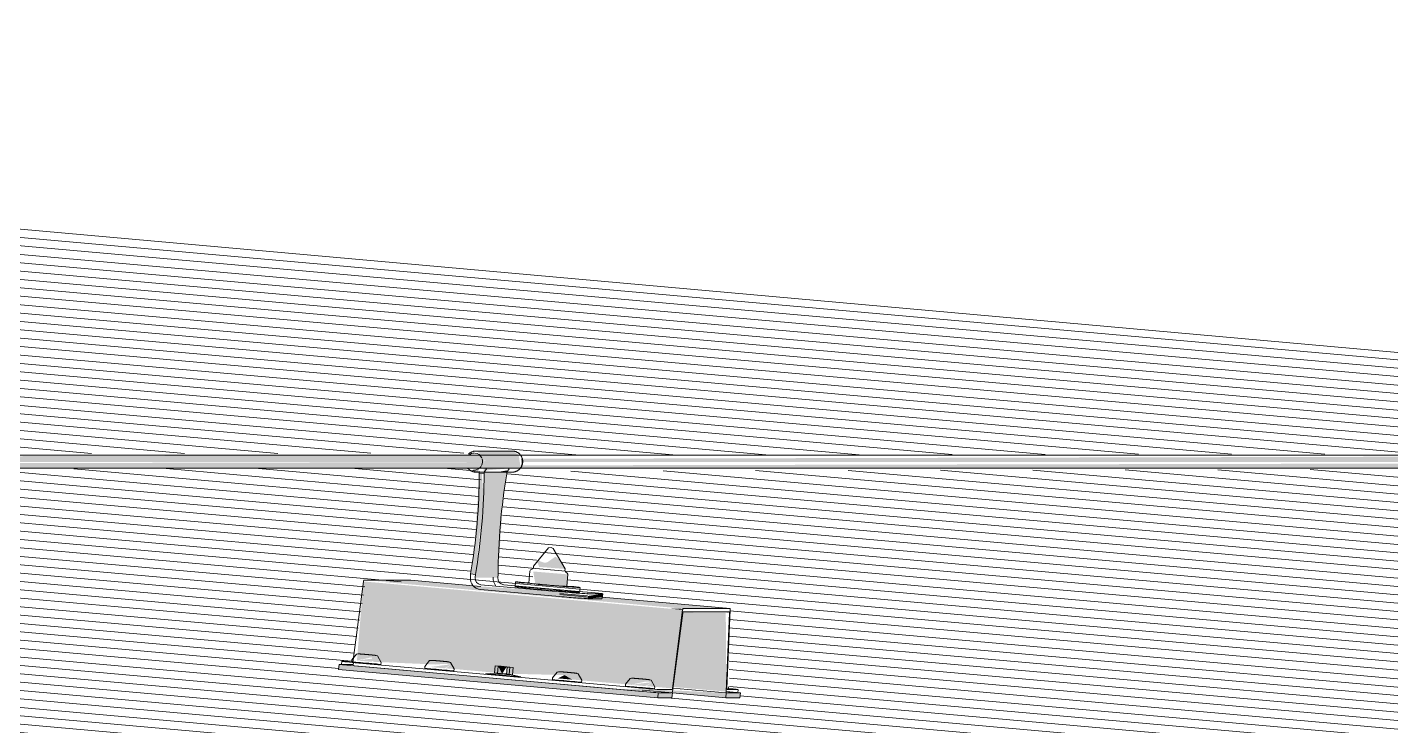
# Model space of a CAD drawing. Header units: millimetres. Extents: x -4612930 to -4329258, y -1064 to 30311.
# Drawn here: x -4533646 to -4532808, y 16763 to 17192 of the extents above; entities that cross this region are included whole.
import ezdxf

# ---------------------------------------------------------------- set-up
doc = ezdxf.new("R2010")
doc.units = ezdxf.units.MM
for name, color, linetype, lineweight in [('A-ROOF', 132, 'Continuous', 5), ('A-ROOF-PATT', 132, 'Continuous', 5), ('Q-SPCQ', 91, 'Continuous', 5)]:
    doc.layers.add(name, color=color, linetype=linetype, lineweight=lineweight)

# ---------------------------------------------------------------- blocks, each defined once
blk = doc.blocks.new('Static Line_Sayfa_Metal Deck_Pan Mount - Up to 15 _ pitch - Max 2 Users-1847625-SOUTH WEST')
at = {"layer": 'Q-SPCQ'}
for points in [[(-4533365.5, 16918.63), (-4533364.82, 16919.65), (-4533343.15, 16921.48), (-4533344.34, 16929.09), (-4533347.84, 16931.58), (-4533369.95, 16931.58), (-4533364.88, 16925.8), (-4533365.95, 16921.05), (-4533365.95, 16918.63), (-4533365.53, 16918.63)], [(-4533370.92, 16855.74), (-4533365.94, 16902.74), (-4533367, 16917.63), (-4533368.54, 16917.76), (-4533371.66, 16870.76), (-4533373.86, 16856), (-4533371.09, 16855.75)], [(-4533357.14, 16853.75), (-4533353.89, 16902.48), (-4533351.55, 16918.67), (-4533365.5, 16918.67), (-4533368.68, 16870.76), (-4533371.09, 16853.75)], [(-4533351.55, 16918.67), (-4533351.55, 16919.65), (-4533357.14, 16918.67)], [(-4533316.01, 16859.09), (-4533319.74, 16865.13), (-4533321.75, 16866.61), (-4533326.86, 16863.13), (-4533328.49, 16862.86), (-4533333.38, 16864.59), (-4533331.75, 16860.36), (-4533317.01, 16859.16)], [(-4533314.91, 16848.37), (-4533314.27, 16855.76), (-4533335.4, 16857.51), (-4533334.09, 16849.93), (-4533318.95, 16848.62)], [(-4533249.88, 16785.64), (-4533243.54, 16833.95), (-4533439.73, 16851.39), (-4533443.77, 16802.87), (-4533443.49, 16802.87), (-4533434.84, 16804.74), (-4533433.82, 16802.53), (-4533434, 16802), (-4533395.51, 16800.33), (-4533389.98, 16800.75), (-4533385.52, 16800.33), (-4533389.14, 16798.01), (-4533354.71, 16794.95), (-4533356.89, 16799.25), (-4533351.84, 16798.14), (-4533351.84, 16794.7), (-4533316.01, 16793.84), (-4533315.57, 16793.84), (-4533311.5, 16791.11), (-4533275.33, 16787.9), (-4533266.63, 16789.79), (-4533261.77, 16789.59), (-4533265.79, 16787.05), (-4533249.91, 16785.64)], [(-4533214.41, 16834.7), (-4533410.59, 16852.13), (-4533431.08, 16851.39), (-4533243.31, 16834.7), (-4533214.74, 16834.7)], [(-4533319.21, 16842.11), (-4533318.95, 16845.1), (-4533367.6, 16848.31), (-4533367.51, 16846.4), (-4533338.13, 16843.79)], [(-4533301.62, 16843.79), (-4533302.07, 16844.64), (-4533302.07, 16843.83)], [(-4533301.88, 16840.8), (-4533293.09, 16841.69), (-4533292.91, 16843.79), (-4533301.74, 16842.46)], [(-4533243.54, 16833.95), (-4533244.46, 16834.7), (-4533251.96, 16834.7)], [(-4533216.73, 16783.65), (-4533217.04, 16832.17), (-4533243.75, 16832.35), (-4533249.76, 16786.58), (-4533216.76, 16783.65)], [(-4533258.86, 16779.91), (-4533258.6, 16782.9), (-4533454.79, 16800.33), (-4533455.04, 16797.34), (-4533300.91, 16783.65)], [(-4533444.98, 16799.46), (-4533446.3, 16800.33), (-4533446.07, 16799.56)], [(-4533434.84, 16802), (-4533429.98, 16804.53), (-4533443.67, 16802.78), (-4533438.49, 16802.32)], [(-4533389.98, 16798.01), (-4533385.11, 16800.55), (-4533398.8, 16798.8), (-4533394.22, 16798.39)], [(-4533354.52, 16794.57), (-4533351.84, 16798.8), (-4533356.89, 16799.25), (-4533354.56, 16794.65)], [(-4533311.5, 16791.04), (-4533316.01, 16793.84), (-4533320.33, 16791.82)], [(-4533266.63, 16787.05), (-4533261.77, 16789.59), (-4533275.46, 16787.84), (-4533268.24, 16787.2)], [(-4533268.41, 16783.77), (-4533268.24, 16785.76), (-4533281.02, 16784.89)], [(-4533217.02, 16779.91), (-4533216.76, 16782.9), (-4533268.28, 16785.25), (-4533268.24, 16784.53), (-4533243.54, 16782.27)], [(-4533250.03, 16784.99), (-4533250.12, 16785.66), (-4533250.12, 16784.99)], [(-4533216.73, 16782.99), (-4533219.68, 16783.26), (-4533216.73, 16782.9)], [(-4533216.73, 16783.26), (-4533216.76, 16783.65), (-4533216.73, 16783.26)]]:
    blk.add_hatch(color=256, dxfattribs=at).paths.add_polyline_path(points)
h = blk.add_hatch(color=256, dxfattribs=at)
h.paths.add_polyline_path([(-4539055.69, 16921.12), (-4538357.61, 16923.31), (-4538357.78, 16924.76), (-4539334.05, 16922.81), (-4539334.17, 16921.12), (-4539205.42, 16921.12)])
h.paths.add_polyline_path([(-4544349.34, 16921.12), (-4544348.59, 16923.81), (-4544349.01, 16924.76), (-4545325.07, 16922.81), (-4545325.19, 16921.12), (-4544354.6, 16921.12)])
h.paths.add_polyline_path([(-4544327.23, 16921.12), (-4544118.87, 16921.12), (-4543350.16, 16922.95), (-4543350.29, 16924.76), (-4544326.56, 16922.81), (-4544327.22, 16921.12)])
h.paths.add_polyline_path([(-4543199.44, 16921.12), (-4542351.65, 16923.02), (-4542351.79, 16924.76), (-4543328.06, 16922.81), (-4543328.18, 16921.12), (-4543199.77, 16921.12)])
h.paths.add_polyline_path([(-4532367.3, 16921.12), (-4532366.56, 16923.74), (-4532366.76, 16924.76), (-4533343.04, 16922.75), (-4533343.16, 16921.12), (-4532372.56, 16921.12)])
h.paths.add_polyline_path([(-4542330.22, 16921.12), (-4541353.14, 16923.09), (-4541353.29, 16924.76), (-4542329.56, 16922.81), (-4542330.2, 16921.13)])
h.paths.add_polyline_path([(-4533365.81, 16921.12), (-4533365.06, 16923.74), (-4533365.26, 16924.76), (-4534341.54, 16922.69), (-4534341.66, 16921.12), (-4533371.06, 16921.12)])
h.paths.add_polyline_path([(-4541202.43, 16921.12), (-4540354.63, 16923.17), (-4540354.78, 16924.76), (-4541331.06, 16922.81), (-4541331.18, 16921.12), (-4541202.77, 16921.12)])
h.paths.add_polyline_path([(-4540233.06, 16921.12), (-4539356.12, 16923.24), (-4539356.28, 16924.76), (-4540332.55, 16922.81), (-4540332.68, 16921.12)])
h.paths.add_polyline_path([(-4534364.31, 16921.12), (-4534363.56, 16923.74), (-4534363.77, 16924.76), (-4535340.05, 16922.63), (-4535340.16, 16921.12), (-4534369.57, 16921.12)])
h.paths.add_polyline_path([(-4536339.21, 16921.12), (-4535362.15, 16922.81), (-4535362.27, 16924.76), (-4536338.56, 16922.57), (-4536339.14, 16921.15)])
h.paths.add_polyline_path([(-4538206.92, 16921.12), (-4537359.1, 16923.38), (-4537359.28, 16924.76), (-4538335.58, 16922.46), (-4538335.67, 16921.12), (-4538207.26, 16921.12)])
h.paths.add_polyline_path([(-4537237.55, 16921.12), (-4536360.65, 16922.81), (-4536360.77, 16924.76), (-4537337.07, 16922.52), (-4537337.17, 16921.12)])
h = blk.add_hatch(color=256, dxfattribs=at)
h.paths.add_polyline_path([(-4539285.83, 16924.76), (-4538357.31, 16926.8), (-4538358.96, 16929.09), (-4539333.71, 16926.8), (-4539333.62, 16924.76)])
h.paths.add_polyline_path([(-4535339.6, 16924.76), (-4534363.29, 16926.93), (-4534364.95, 16929.09), (-4535339.69, 16926.8), (-4535339.87, 16924.76)])
h.paths.add_polyline_path([(-4532381.5, 16924.76), (-4532366.29, 16926.8), (-4532367.94, 16929.09), (-4533342.69, 16926.8), (-4533342.6, 16924.76), (-4532611.64, 16924.76)])
h.paths.add_polyline_path([(-4545324.9, 16924.76), (-4544348.33, 16926.8), (-4544349.98, 16929.09), (-4545324.72, 16926.79), (-4545324.81, 16925.8)])
h.paths.add_polyline_path([(-4544326.4, 16924.76), (-4543349.83, 16926.8), (-4543351.48, 16929.09), (-4544326.22, 16926.8), (-4544326.31, 16925.72)])
h.paths.add_polyline_path([(-4533364.97, 16924.76), (-4533366.45, 16929.09), (-4534341.19, 16926.8), (-4534341.1, 16924.76), (-4533365.26, 16924.76)])
h.paths.add_polyline_path([(-4543327.89, 16924.76), (-4542351.32, 16926.8), (-4542352.97, 16929.09), (-4543327.72, 16926.8), (-4543327.82, 16925.64)])
h.paths.add_polyline_path([(-4542329.39, 16924.76), (-4541352.82, 16926.8), (-4541354.47, 16929.09), (-4542329.21, 16926.8), (-4542329.32, 16925.56)])
h.paths.add_polyline_path([(-4541330.89, 16924.76), (-4540354.32, 16926.8), (-4540355.97, 16929.09), (-4541330.71, 16926.8), (-4541330.83, 16925.48)])
h.paths.add_polyline_path([(-4540332.38, 16924.76), (-4539355.81, 16926.8), (-4539357.46, 16929.09), (-4540332.21, 16926.8), (-4540332.33, 16925.4)])
h.paths.add_polyline_path([(-4535361.98, 16924.76), (-4535363.45, 16929.09), (-4536338.2, 16926.8), (-4536338.11, 16924.76), (-4535362.27, 16924.76)])
h.paths.add_polyline_path([(-4538335.38, 16924.76), (-4537358.81, 16926.8), (-4537360.46, 16929.09), (-4538335.2, 16926.8), (-4538335.34, 16925.24)])
h.paths.add_polyline_path([(-4537336.88, 16924.76), (-4536360.28, 16927.07), (-4536361.96, 16929.09), (-4537336.7, 16926.8), (-4537336.84, 16925.16)])
h = blk.add_hatch(color=256, dxfattribs=at)
h.paths.add_polyline_path([(-4533214.74, 16831.96), (-4533215.85, 16832.71), (-4533217.04, 16832.17)])
h.paths.add_polyline_path([(-4533243.3, 16834.5), (-4533243.54, 16834.72), (-4533243.31, 16834.5)])
h = blk.add_hatch(color=256, dxfattribs=at)
h.paths.add_polyline_path([(-4533258.86, 16779.91), (-4533250.14, 16779.91), (-4533250.65, 16782.9), (-4533258.6, 16782.9)])
h.paths.add_polyline_path([(-4533214.74, 16779.91), (-4533208.3, 16779.91), (-4533208.04, 16782.9), (-4533216.76, 16782.9), (-4533216.76, 16779.91)])
for p, q in [((-4533348.4, 16931.6), (-4533370.51, 16931.6)), ((-4532360.78, 16929.1), (-4545341.66, 16929.1)), ((-4545341.66, 16921.1), (-4532360.78, 16921.1)), ((-4533370.51, 16918.6), (-4533348.4, 16918.6)), ((-4533368.44, 16918.93), (-4533368.54, 16917.76)), ((-4533368.54, 16917.76), (-4533365.6, 16917.5)), ((-4533365.6, 16917.5), (-4533365.5, 16918.67)), ((-4533365.5, 16918.67), (-4533364.16, 16920.62)), ((-4533365.5, 16918.67), (-4533351.55, 16918.67)), ((-4533351.55, 16918.67), (-4533351.65, 16917.5)), ((-4533350.21, 16920.62), (-4533351.55, 16918.67)), ((-4533373.86, 16856), (-4533374.03, 16854.01)), ((-4533370.92, 16855.74), (-4533373.86, 16856)), ((-4533371.09, 16853.75), (-4533370.92, 16855.74)), ((-4533356.97, 16855.74), (-4533357.14, 16853.75)), ((-4533337.51, 16857.79), (-4533338.14, 16850.4)), ((-4533337.51, 16857.79), (-4533337.03, 16858.48)), ((-4533335.75, 16859.07), (-4533337.03, 16858.48)), ((-4533335.28, 16859.75), (-4533335.75, 16859.07)), ((-4533335.19, 16860.77), (-4533335.28, 16859.75)), ((-4533315.95, 16858.08), (-4533315.86, 16859.1)), ((-4533315.95, 16858.08), (-4533315.61, 16857.34)), ((-4533314.45, 16856.53), (-4533315.61, 16857.34)), ((-4533314.73, 16848.39), (-4533314.09, 16855.78)), ((-4533314.09, 16855.78), (-4533314.45, 16856.53)), ((-4533446.07, 16803.07), (-4533439.73, 16851.39)), ((-4533439.5, 16852.13), (-4533410.59, 16852.13)), ((-4533367.6, 16848.31), (-4533410.59, 16852.13)), ((-4533318.95, 16845.1), (-4533367.51, 16849.41)), ((-4533353.56, 16849.41), (-4533305.01, 16845.1)), ((-4533346.24, 16851.1), (-4533346.5, 16848.11)), ((-4533306.89, 16844.7), (-4533306.64, 16847.69)), ((-4533367.77, 16846.42), (-4533319.21, 16842.11)), ((-4533305.26, 16842.11), (-4533319.11, 16843.34)), ((-4533302.07, 16842.49), (-4533319.05, 16844)), ((-4533301.88, 16840.8), (-4533293.17, 16840.8)), ((-4533301.62, 16843.79), (-4533292.91, 16843.79)), ((-4533214.4, 16834.7), (-4533293.09, 16841.69)), ((-4533292.93, 16840.82), (-4533292.68, 16843.81)), ((-4533243.54, 16833.95), (-4533249.88, 16785.64)), ((-4533249.78, 16783.65), (-4533243.44, 16831.96)), ((-4533214.41, 16834.7), (-4533243.31, 16834.7)), ((-4533243.21, 16832.71), (-4533214.85, 16832.71)), ((-4533214.74, 16831.96), (-4533216.73, 16783.65)), ((-4533216.29, 16785.64), (-4533214.3, 16833.95)), ((-4533455.04, 16797.34), (-4533454.79, 16800.33)), ((-4533455.04, 16797.34), (-4533258.86, 16779.91)), ((-4533454.79, 16800.33), (-4533446.07, 16800.33)), ((-4533454.79, 16800.33), (-4533258.6, 16782.9)), ((-4533453.03, 16802.31), (-4533453.2, 16800.32)), ((-4533446.21, 16800.33), (-4533453.04, 16800.33)), ((-4533452.87, 16802.32), (-4533446.3, 16802.32)), ((-4533446.87, 16803.16), (-4533446.98, 16801.85)), ((-4533444.98, 16799.46), (-4533268.41, 16783.77)), ((-4533444.81, 16801.45), (-4533268.24, 16785.76)), ((-4533429.04, 16800.31), (-4533428.93, 16801.62)), ((-4533402, 16799.18), (-4533402.11, 16797.87)), ((-4533384.18, 16796.32), (-4533384.06, 16797.63)), ((-4533359.18, 16794.96), (-4533358.79, 16799.49)), ((-4533358.79, 16799.49), (-4533356.89, 16799.25)), ((-4533355.21, 16799.25), (-4533358.79, 16799.49)), ((-4533356.89, 16799.25), (-4533357.28, 16794.7)), ((-4533356.89, 16799.25), (-4533351.38, 16798.76)), ((-4533349.69, 16798.76), (-4533355.21, 16799.25)), ((-4533351.38, 16798.76), (-4533351.77, 16794.19)), ((-4533351.38, 16798.76), (-4533347.68, 16798.51)), ((-4533349.69, 16798.76), (-4533350.09, 16794.19)), ((-4533347.68, 16798.51), (-4533349.69, 16798.76)), ((-4533347.68, 16798.51), (-4533348.08, 16793.91)), ((-4533359.04, 16794.97), (-4533364.81, 16794.56)), ((-4533355.67, 16793.84), (-4533359.25, 16794.08)), ((-4533359.25, 16794.08), (-4533357.36, 16793.84)), ((-4533357.36, 16793.84), (-4533351.84, 16793.35)), ((-4533350.16, 16793.35), (-4533355.67, 16793.84)), ((-4533351.84, 16793.35), (-4533348.15, 16793.1)), ((-4533348.15, 16793.1), (-4533350.16, 16793.35)), ((-4533343, 16792.68), (-4533348.64, 16794.08)), ((-4533323.52, 16792.2), (-4533323.64, 16790.89)), ((-4533305.7, 16789.35), (-4533305.59, 16790.66)), ((-4533278.65, 16788.22), (-4533278.77, 16786.91)), ((-4533249.88, 16782.9), (-4533268.34, 16784.54)), ((-4533260.83, 16785.36), (-4533260.72, 16786.67)), ((-4533258.6, 16782.9), (-4533258.86, 16779.91)), ((-4533258.86, 16779.91), (-4533250.14, 16779.91)), ((-4533249.88, 16782.9), (-4533258.6, 16782.9)), ((-4533256.86, 16782.9), (-4533250.02, 16782.9)), ((-4533250.12, 16784.89), (-4533256.68, 16784.89)), ((-4533250.14, 16779.91), (-4533249.88, 16782.9)), ((-4533249.89, 16782.83), (-4533217.02, 16779.91)), ((-4533216.76, 16782.9), (-4533249.86, 16785.84)), ((-4533249.85, 16785.85), (-4533216.76, 16782.91)), ((-4533216.76, 16782.9), (-4533217.02, 16779.91)), ((-4533217.02, 16779.91), (-4533208.3, 16779.91)), ((-4533208.04, 16782.9), (-4533216.76, 16782.9)), ((-4533216.73, 16783.67), (-4533208.04, 16782.9)), ((-4533216.62, 16782.9), (-4533209.79, 16782.9)), ((-4533209.61, 16784.89), (-4533216.18, 16784.89)), ((-4533215.51, 16785.36), (-4533215.39, 16786.67)), ((-4533209.63, 16782.91), (-4533209.46, 16784.91)), ((-4533208.3, 16779.91), (-4533208.04, 16782.9))]:
    blk.add_line(p, q, dxfattribs=at)
at = {"layer": 'Q-SPCQ', "flags": 128}
for points in [[(-4533370.51, 16931.6), (-4533370.77, 16931.6), (-4533371.04, 16931.58), (-4533371.31, 16931.56), (-4533371.57, 16931.52), (-4533371.84, 16931.47), (-4533372.1, 16931.41), (-4533372.36, 16931.34), (-4533372.61, 16931.26), (-4533372.86, 16931.17), (-4533373.11, 16931.07), (-4533373.35, 16930.96), (-4533373.59, 16930.84), (-4533373.82, 16930.71), (-4533374.05, 16930.57), (-4533374.27, 16930.43), (-4533374.48, 16930.27), (-4533374.69, 16930.11), (-4533374.89, 16929.94), (-4533375.08, 16929.76), (-4533375.26, 16929.58)], [(-4533347.81, 16931.58), (-4533348.08, 16931.6), (-4533348.35, 16931.6), (-4533348.4, 16931.6)], [(-4533348.4, 16918.6), (-4533348.13, 16918.61), (-4533347.86, 16918.63), (-4533347.6, 16918.65), (-4533347.33, 16918.69), (-4533347.07, 16918.74), (-4533346.81, 16918.8), (-4533346.55, 16918.87), (-4533346.29, 16918.95), (-4533346.04, 16919.04), (-4533345.8, 16919.14), (-4533345.55, 16919.25), (-4533345.32, 16919.37), (-4533345.08, 16919.5), (-4533344.86, 16919.63), (-4533344.64, 16919.78), (-4533344.43, 16919.94), (-4533344.22, 16920.1), (-4533344.02, 16920.27), (-4533343.83, 16920.45), (-4533343.64, 16920.63), (-4533343.47, 16920.82), (-4533343.3, 16921.02), (-4533343.14, 16921.23), (-4533342.99, 16921.44), (-4533342.85, 16921.65), (-4533342.71, 16921.87), (-4533342.59, 16922.1), (-4533342.47, 16922.33), (-4533342.37, 16922.56), (-4533342.27, 16922.8), (-4533342.18, 16923.04), (-4533342.11, 16923.28), (-4533342.04, 16923.53), (-4533341.98, 16923.78), (-4533341.94, 16924.03), (-4533341.9, 16924.28), (-4533341.87, 16924.53), (-4533341.85, 16924.78), (-4533341.85, 16925.04), (-4533341.85, 16925.29), (-4533341.86, 16925.54), (-4533341.88, 16925.8), (-4533341.91, 16926.05), (-4533341.96, 16926.3), (-4533342.01, 16926.55), (-4533342.07, 16926.8), (-4533342.14, 16927.04), (-4533342.22, 16927.28), (-4533342.31, 16927.52), (-4533342.42, 16927.76), (-4533342.53, 16927.99), (-4533342.64, 16928.22), (-4533342.77, 16928.44), (-4533342.91, 16928.66), (-4533343.06, 16928.87), (-4533343.21, 16929.08), (-4533343.38, 16929.28), (-4533343.55, 16929.48), (-4533343.73, 16929.66), (-4533343.92, 16929.85), (-4533344.11, 16930.02), (-4533344.31, 16930.19), (-4533344.52, 16930.35), (-4533344.74, 16930.5), (-4533344.96, 16930.64), (-4533345.19, 16930.77), (-4533345.42, 16930.9), (-4533345.66, 16931.01), (-4533345.91, 16931.12), (-4533346.16, 16931.21), (-4533346.41, 16931.3), (-4533346.67, 16931.37), (-4533346.93, 16931.44), (-4533347.19, 16931.49), (-4533347.45, 16931.54), (-4533347.72, 16931.57), (-4533347.81, 16931.58)], [(-4533375.69, 16921.13), (-4533375.53, 16920.93), (-4533375.36, 16920.73), (-4533375.18, 16920.55), (-4533374.99, 16920.36), (-4533374.79, 16920.19), (-4533374.59, 16920.02), (-4533374.38, 16919.86), (-4533374.17, 16919.71), (-4533373.94, 16919.57), (-4533373.71, 16919.44), (-4533373.48, 16919.31), (-4533373.24, 16919.2), (-4533373, 16919.09), (-4533372.75, 16919), (-4533372.5, 16918.91), (-4533372.24, 16918.84), (-4533371.98, 16918.77), (-4533371.72, 16918.72), (-4533371.45, 16918.67), (-4533371.19, 16918.64), (-4533371.09, 16918.63)], [(-4533371.09, 16918.63), (-4533370.82, 16918.61), (-4533370.56, 16918.61), (-4533370.51, 16918.6)], [(-4533335.19, 16860.77), (-4533325.95, 16871.98), (-4533324.46, 16872.31)], [(-4533315.86, 16859.1), (-4533323.06, 16871.73), (-4533324.46, 16872.31)], [(-4533446.87, 16803.16), (-4533443.96, 16806.68), (-4533443.26, 16806.81), (-4533442.99, 16806.83), (-4533442.84, 16806.83), (-4533442.8, 16806.83)], [(-4533428.93, 16801.62), (-4533431.19, 16805.58), (-4533431.86, 16805.83), (-4533432.12, 16805.89), (-4533432.27, 16805.92), (-4533432.38, 16805.94), (-4533432.47, 16805.96), (-4533432.56, 16805.97), (-4533432.65, 16805.98), (-4533432.74, 16805.99), (-4533432.83, 16806), (-4533432.92, 16806.01), (-4533433.02, 16806.03), (-4533433.13, 16806.04), (-4533433.24, 16806.05), (-4533433.36, 16806.06), (-4533433.48, 16806.08), (-4533433.61, 16806.09), (-4533433.74, 16806.1), (-4533433.88, 16806.12), (-4533434.03, 16806.13), (-4533434.17, 16806.15), (-4533434.33, 16806.16), (-4533434.49, 16806.18), (-4533434.65, 16806.2), (-4533434.82, 16806.21), (-4533435, 16806.23), (-4533435.17, 16806.25), (-4533435.35, 16806.26), (-4533435.54, 16806.28), (-4533435.72, 16806.3), (-4533435.91, 16806.31), (-4533436.1, 16806.33), (-4533436.3, 16806.35), (-4533436.49, 16806.37), (-4533436.69, 16806.38), (-4533436.89, 16806.4), (-4533437.09, 16806.42), (-4533437.29, 16806.44), (-4533437.49, 16806.45), (-4533437.69, 16806.47), (-4533437.9, 16806.49), (-4533438.1, 16806.51), (-4533438.3, 16806.52), (-4533438.5, 16806.54), (-4533438.69, 16806.56), (-4533438.89, 16806.57), (-4533439.08, 16806.59), (-4533439.27, 16806.6), (-4533439.46, 16806.62), (-4533439.65, 16806.63), (-4533439.83, 16806.65), (-4533440.01, 16806.66), (-4533440.18, 16806.67), (-4533440.35, 16806.69), (-4533440.52, 16806.7), (-4533440.68, 16806.71), (-4533440.84, 16806.72), (-4533440.99, 16806.74), (-4533441.14, 16806.75), (-4533441.28, 16806.76), (-4533441.42, 16806.77), (-4533441.55, 16806.77), (-4533441.68, 16806.78), (-4533441.8, 16806.79), (-4533441.91, 16806.8), (-4533442.02, 16806.8), (-4533442.13, 16806.81), (-4533442.23, 16806.81), (-4533442.32, 16806.82), (-4533442.41, 16806.82), (-4533442.5, 16806.83), (-4533442.58, 16806.83), (-4533442.67, 16806.83), (-4533442.78, 16806.83), (-4533442.8, 16806.83)], [(-4533402, 16799.18), (-4533399.1, 16802.69), (-4533398.39, 16802.82), (-4533398.13, 16802.84), (-4533397.97, 16802.85), (-4533397.93, 16802.85)], [(-4533384.06, 16797.63), (-4533386.32, 16801.59), (-4533386.99, 16801.84), (-4533387.25, 16801.91), (-4533387.4, 16801.94), (-4533387.51, 16801.96), (-4533387.61, 16801.97), (-4533387.69, 16801.98), (-4533387.78, 16801.99), (-4533387.87, 16802.01), (-4533387.96, 16802.02), (-4533388.05, 16802.03), (-4533388.16, 16802.04), (-4533388.26, 16802.05), (-4533388.37, 16802.06), (-4533388.49, 16802.08), (-4533388.61, 16802.09), (-4533388.74, 16802.1), (-4533388.87, 16802.12), (-4533389.01, 16802.13), (-4533389.16, 16802.15), (-4533389.31, 16802.16), (-4533389.46, 16802.18), (-4533389.62, 16802.19), (-4533389.79, 16802.21), (-4533389.95, 16802.23), (-4533390.13, 16802.24), (-4533390.3, 16802.26), (-4533390.48, 16802.28), (-4533390.67, 16802.29), (-4533390.85, 16802.31), (-4533391.04, 16802.33), (-4533391.24, 16802.34), (-4533391.43, 16802.36), (-4533391.63, 16802.38), (-4533391.82, 16802.4), (-4533392.02, 16802.42), (-4533392.22, 16802.43), (-4533392.42, 16802.45), (-4533392.63, 16802.47), (-4533392.83, 16802.49), (-4533393.03, 16802.5), (-4533393.23, 16802.52), (-4533393.43, 16802.54), (-4533393.63, 16802.55), (-4533393.82, 16802.57), (-4533394.02, 16802.59), (-4533394.21, 16802.6), (-4533394.4, 16802.62), (-4533394.59, 16802.63), (-4533394.78, 16802.65), (-4533394.96, 16802.66), (-4533395.14, 16802.67), (-4533395.31, 16802.69), (-4533395.49, 16802.7), (-4533395.65, 16802.71), (-4533395.82, 16802.73), (-4533395.97, 16802.74), (-4533396.13, 16802.75), (-4533396.27, 16802.76), (-4533396.42, 16802.77), (-4533396.55, 16802.78), (-4533396.69, 16802.79), (-4533396.81, 16802.8), (-4533396.93, 16802.8), (-4533397.05, 16802.81), (-4533397.16, 16802.82), (-4533397.26, 16802.82), (-4533397.36, 16802.83), (-4533397.45, 16802.83), (-4533397.54, 16802.84), (-4533397.63, 16802.84), (-4533397.72, 16802.84), (-4533397.81, 16802.85), (-4533397.91, 16802.85), (-4533397.93, 16802.85)], [(-4533323.52, 16792.2), (-4533320.62, 16795.72), (-4533319.92, 16795.85), (-4533319.65, 16795.87), (-4533319.5, 16795.87), (-4533319.45, 16795.87)], [(-4533305.59, 16790.66), (-4533307.85, 16794.62), (-4533308.52, 16794.87), (-4533308.78, 16794.93), (-4533308.93, 16794.96), (-4533309.04, 16794.98), (-4533309.13, 16795), (-4533309.22, 16795.01), (-4533309.31, 16795.02), (-4533309.39, 16795.03), (-4533309.48, 16795.04), (-4533309.58, 16795.06), (-4533309.68, 16795.07), (-4533309.79, 16795.08), (-4533309.9, 16795.09), (-4533310.01, 16795.1), (-4533310.14, 16795.12), (-4533310.26, 16795.13), (-4533310.4, 16795.15), (-4533310.54, 16795.16), (-4533310.68, 16795.17), (-4533310.83, 16795.19), (-4533310.99, 16795.21), (-4533311.15, 16795.22), (-4533311.31, 16795.24), (-4533311.48, 16795.25), (-4533311.65, 16795.27), (-4533311.83, 16795.29), (-4533312.01, 16795.3), (-4533312.19, 16795.32), (-4533312.38, 16795.34), (-4533312.57, 16795.36), (-4533312.76, 16795.37), (-4533312.96, 16795.39), (-4533313.15, 16795.41), (-4533313.35, 16795.43), (-4533313.55, 16795.44), (-4533313.75, 16795.46), (-4533313.95, 16795.48), (-4533314.15, 16795.5), (-4533314.35, 16795.51), (-4533314.55, 16795.53), (-4533314.75, 16795.55), (-4533314.95, 16795.56), (-4533315.15, 16795.58), (-4533315.35, 16795.6), (-4533315.54, 16795.61), (-4533315.74, 16795.63), (-4533315.93, 16795.64), (-4533316.12, 16795.66), (-4533316.3, 16795.67), (-4533316.49, 16795.69), (-4533316.66, 16795.7), (-4533316.84, 16795.72), (-4533317.01, 16795.73), (-4533317.18, 16795.74), (-4533317.34, 16795.75), (-4533317.5, 16795.77), (-4533317.65, 16795.78), (-4533317.8, 16795.79), (-4533317.94, 16795.8), (-4533318.08, 16795.81), (-4533318.21, 16795.82), (-4533318.34, 16795.82), (-4533318.46, 16795.83), (-4533318.57, 16795.84), (-4533318.68, 16795.84), (-4533318.78, 16795.85), (-4533318.88, 16795.86), (-4533318.98, 16795.86), (-4533319.07, 16795.86), (-4533319.15, 16795.87), (-4533319.24, 16795.87), (-4533319.33, 16795.87), (-4533319.43, 16795.87), (-4533319.45, 16795.87)], [(-4533278.65, 16788.22), (-4533275.75, 16791.73), (-4533275.05, 16791.87), (-4533274.78, 16791.88), (-4533274.63, 16791.89), (-4533274.59, 16791.89)], [(-4533260.72, 16786.67), (-4533262.98, 16790.63), (-4533263.65, 16790.88), (-4533263.91, 16790.95), (-4533264.06, 16790.98), (-4533264.17, 16791), (-4533264.26, 16791.01), (-4533264.35, 16791.02), (-4533264.44, 16791.04), (-4533264.53, 16791.05), (-4533264.62, 16791.06), (-4533264.71, 16791.07), (-4533264.81, 16791.08), (-4533264.92, 16791.09), (-4533265.03, 16791.11), (-4533265.15, 16791.12), (-4533265.27, 16791.13), (-4533265.4, 16791.15), (-4533265.53, 16791.16), (-4533265.67, 16791.17), (-4533265.81, 16791.19), (-4533265.96, 16791.2), (-4533266.12, 16791.22), (-4533266.28, 16791.23), (-4533266.44, 16791.25), (-4533266.61, 16791.27), (-4533266.78, 16791.28), (-4533266.96, 16791.3), (-4533267.14, 16791.32), (-4533267.33, 16791.33), (-4533267.51, 16791.35), (-4533267.7, 16791.37), (-4533267.89, 16791.39), (-4533268.09, 16791.4), (-4533268.28, 16791.42), (-4533268.48, 16791.44), (-4533268.68, 16791.46), (-4533268.88, 16791.47), (-4533269.08, 16791.49), (-4533269.28, 16791.51), (-4533269.48, 16791.53), (-4533269.69, 16791.54), (-4533269.89, 16791.56), (-4533270.09, 16791.58), (-4533270.28, 16791.59), (-4533270.48, 16791.61), (-4533270.68, 16791.63), (-4533270.87, 16791.64), (-4533271.06, 16791.66), (-4533271.25, 16791.67), (-4533271.44, 16791.69), (-4533271.62, 16791.7), (-4533271.8, 16791.72), (-4533271.97, 16791.73), (-4533272.14, 16791.74), (-4533272.31, 16791.75), (-4533272.47, 16791.77), (-4533272.63, 16791.78), (-4533272.78, 16791.79), (-4533272.93, 16791.8), (-4533273.07, 16791.81), (-4533273.21, 16791.82), (-4533273.34, 16791.83), (-4533273.47, 16791.84), (-4533273.59, 16791.84), (-4533273.7, 16791.85), (-4533273.81, 16791.86), (-4533273.92, 16791.86), (-4533274.02, 16791.87), (-4533274.11, 16791.87), (-4533274.2, 16791.88), (-4533274.29, 16791.88), (-4533274.37, 16791.88), (-4533274.46, 16791.89), (-4533274.57, 16791.89), (-4533274.59, 16791.89)]]:
    blk.add_lwpolyline(points, dxfattribs=at)
at = {"layer": 'Q-SPCQ'}
for centre, major_axis, ratio, start_param, end_param in [((-4533371.66, 16925.1), (0, 5.22), 0.984687, 0, 0.629883), ((-4533371.66, 16925.1), (0, 5.22), 0.984687, 3.054326, 4.101524), ((-4533371.66, 16925.1), (0, 5.22), 0.984687, 5.148721, 6.195919), ((-4533371.66, 16925.1), (0, 5.22), 0.984687, 4.230302, 5.058747), ((-4533347.25, 16925.1), (0, 5.22), 0.984687, 4.230593, 5.058413), ((-4533382.14, 16886.88), (6.2, 69.73), 0.173668, 4.269035, 5.186601), ((-4533379.2, 16886.62), (6.2, 69.73), 0.173668, 4.269035, 5.186601), ((-4533343.37, 16886.62), (6.2, 69.73), 0.173668, 1.127443, 2.045008), ((-4533439.58, 16851.14), (0.089, 0.996), 0.173668, 0.235202, 1.334066), ((-4533367.17, 16853.4), (0, 7), 0.984687, 1.48353, 3.054326), ((-4533367.17, 16853.4), (0, 4), 0.984687, 1.48353, 3.054326), ((-4533353.22, 16853.4), (0, 7), 0.984687, 1.48353, 2.268928), ((-4533353.22, 16853.4), (0, 4), 0.984687, 1.48353, 3.054326), ((-4533326.69, 16846.41), (-19.8, 1.71), 0.015194, 6.108611, 9.250204), ((-4533326.44, 16849.39), (-19.8, 1.71), 0.015194, 6.108611, 9.250204), ((-4533326.69, 16846.41), (-19.8, 1.71), 0.015194, 2.967019, 6.108611), ((-4533326.44, 16849.39), (-19.8, 1.71), 0.015194, 5.323213, 6.108611), ((-4533326.44, 16849.39), (-11.71, 1.01), 0.015194, 6.108611, 9.250204), ((-4533326.44, 16849.39), (-19.8, 1.71), 0.015194, 2.967019, 4.050932), ((-4533316.6, 16842.11), (-14.94, 1.29), 0.015194, 1.396222, 2.967019), ((-4533316.34, 16845.1), (-14.94, 1.29), 0.015194, 1.396222, 2.967019), ((-4533307.88, 16842.11), (-14.94, 1.29), 0.015194, 4.313253, 4.537815), ((-4533307.62, 16845.1), (-14.94, 1.29), 0.015194, 2.967019, 4.537815), ((-4533243.39, 16833.71), (0.089, 0.996), 0.173668, 0.015429, 1.334066), ((-4533243.3, 16831.71), (0.089, 0.996), 0.173668, 0.015429, 1.334066), ((-4533214.93, 16831.71), (0.089, 0.996), 0.173668, 4.979978, 6.283185), ((-4533214.49, 16833.71), (0.089, 0.996), 0.173668, 4.979978, 6.078842), ((-4533443.23, 16799.46), (-9.96, 0.86), 0.015194, 6.108611, 7.155809), ((-4533443.06, 16801.45), (-9.96, 0.86), 0.015194, 6.108611, 7.679408), ((-4533438.01, 16801.08), (-8.97, 0.77), 0.015194, 6.108611, 9.250204), ((-4533438.01, 16801.08), (-8.97, 0.77), 0.015194, 2.967019, 6.108611), ((-4533446.22, 16803.32), (0.089, 0.996), 0.173668, 3.376795, 4.475659), ((-4533446.12, 16801.33), (0.089, 0.996), 0.173668, 3.157022, 4.475659), ((-4533393.14, 16797.09), (-8.97, 0.77), 0.015194, 6.108611, 9.250204), ((-4533393.14, 16797.09), (-8.97, 0.77), 0.015194, 2.967019, 6.108611), ((-4533353.91, 16793.61), (-10.96, 0.94), 0.015194, 6.108611, 9.250204), ((-4533353.91, 16793.61), (-10.96, 0.94), 0.015194, 2.967019, 6.108611), ((-4533314.67, 16790.12), (-8.97, 0.77), 0.015194, 6.108611, 9.250204), ((-4533314.67, 16790.12), (-8.97, 0.77), 0.015194, 2.967019, 6.108611), ((-4533269.8, 16786.13), (-8.97, 0.77), 0.015194, 6.108611, 9.250204), ((-4533269.8, 16786.13), (-8.97, 0.77), 0.015194, 2.967019, 6.108611), ((-4533266.49, 16785.76), (-9.96, 0.86), 0.015194, 1.396222, 2.967019), ((-4533266.66, 16783.77), (-9.96, 0.86), 0.015194, 1.919821, 2.705219), ((-4533250.03, 16785.89), (0.089, 0.996), 0.173668, 3.376795, 4.475659), ((-4533249.93, 16783.9), (0.089, 0.996), 0.173668, 3.157022, 4.475659), ((-4533216.54, 16783.9), (0.089, 0.996), 0.173668, 1.838385, 3.141593), ((-4533216.1, 16785.89), (0.089, 0.996), 0.173668, 1.838385, 3.141593), ((-4533224.47, 16786.13), (-8.97, 0.77), 0.015194, 2.967019, 3.141593), ((-4533219.6, 16783.77), (-9.96, 0.86), 0.015194, 3.228818, 4.276016), ((-4533219.42, 16785.76), (-9.96, 0.86), 0.015194, 2.967019, 4.276016)]:
    blk.add_ellipse(centre, major_axis=major_axis, ratio=ratio, start_param=start_param, end_param=end_param, dxfattribs=at)
for points in [[(-4533359.18, 16794.96), (-4533358.58, 16795), (-4533357.37, 16794.99), (-4533356.19, 16794.83), (-4533355.6, 16794.7)], [(-4533357.28, 16794.7), (-4533357.59, 16794.83), (-4533358.22, 16794.99), (-4533358.86, 16795), (-4533359.18, 16794.96)], [(-4533351.77, 16794.19), (-4533352.68, 16794.36), (-4533354.51, 16794.61), (-4533356.36, 16794.7), (-4533357.28, 16794.7)], [(-4533355.6, 16794.7), (-4533354.67, 16794.7), (-4533352.83, 16794.61), (-4533351, 16794.36), (-4533350.09, 16794.19)], [(-4533348.08, 16793.91), (-4533348.69, 16794.03), (-4533349.91, 16794.2), (-4533351.15, 16794.22), (-4533351.77, 16794.19)], [(-4533350.09, 16794.19), (-4533349.74, 16794.22), (-4533349.07, 16794.2), (-4533348.41, 16794.03), (-4533348.08, 16793.91)]]:
    blk.add_open_spline(points, degree=3, dxfattribs=at)

msp = doc.modelspace()

# ---------------------------------------------------------------- hatches: boundary and pattern name
at = {"layer": 'A-ROOF-PATT'}
h = msp.add_hatch(dxfattribs=at)
h.set_pattern_fill('FP_3', color=256, style=0, pattern_type=2)
h.set_pattern_definition([(174.923, (64240.169, -373755.559), (-58.052817921, -0.000650172), [])])
h.paths.add_polyline_path([(-4534452.8, 15911.57), (-4520746.82, 15911.57), (-4531328.17, 16859.84), (-4531328.05, 16850.27), (-4531223.01, 16839.28), (-4531209.42, 16787.8), (-4531167.34, 16784.06), (-4531167.86, 16778.08), (-4531209.42, 16779.76), (-4531218.22, 16780.54), (-4531218.43, 16778.08), (-4531241.42, 16778.08), (-4531264.09, 16778.08), (-4531308.05, 16784.06), (-4531308.71, 16787.8), (-4531321.56, 16836.48), (-4531367.52, 16839.28), (-4531385.63, 16797.43), (-4531408.29, 16797.43), (-4531435.99, 16799.89), (-4531436.2, 16797.43), (-4531459.42, 16797.43), (-4531483.4, 16797.57), (-4531525.81, 16803.59), (-4531525.48, 16807.33), (-4531481.6, 16807.52), (-4531459.42, 16851.9), (-4531357.45, 16852.4), (-4531357.54, 16855.65), (-4531382.2, 16856.09), (-4531382.2, 16864.68), (-4539833.33, 17621.59), (-4555693.82, 17617.22), (-4548636.93, 16992.97), (-4548636.41, 16998.55), (-4548634.05, 16999.15), (-4548631.01, 16997.57), (-4548633.13, 16992.77), (-4548631.01, 16992.15), (-4547998.08, 16936.13), (-4547582.07, 16937.35), (-4547583.89, 16938.63), (-4547571.03, 16937.38), (-4547567.51, 16936.14), (-4547123.54, 16937.36), (-4547125.35, 16938.64), (-4547112.47, 16937.36), (-4547109.07, 16933.84), (-4547110.75, 16927.87), (-4547115.99, 16925.42), (-4547123.87, 16860.81), (-4547128.33, 16863.06), (-4547129.61, 16862.9), (-4547131.4, 16863.06), (-4547125.09, 16925.69), (-4547126.94, 16926.96), (-4547131.2, 16928.18), (-4547573.26, 16926), (-4547574.52, 16925.41), (-4547576.37, 16898.81), (-4546752.54, 16825.9), (-4546735.36, 16858.97), (-4546653.29, 16859.47), (-4546650.18, 16869.75), (-4546648.16, 16867.61), (-4546645.96, 16869.84), (-4546628.9, 16868.35), (-4546628.9, 16856.7), (-4546605.84, 16854.94), (-4546605.84, 16851.66), (-4546545.37, 16846.35), (-4546534.76, 16806.63), (-4546503.29, 16804.34), (-4546503.03, 16807.33), (-4546459.14, 16807.52), (-4546436.96, 16851.9), (-4546334.94, 16853.02), (-4546335.09, 16855.65), (-4546354.83, 16855.65), (-4546351.41, 16875.47), (-4546356.32, 16875.91), (-4546335.78, 16922.06), (-4546330.88, 16921.63), (-4546332.26, 16896.91), (-4546330.42, 16900.68), (-4546327.84, 16905.96), (-4546330.51, 16869.36), (-4546323.98, 16871.13), (-4546316.82, 16870.23), (-4546313.52, 16871.13), (-4546306.36, 16868.55), (-4546306.36, 16863.52), (-4546331.43, 16864.2), (-4546330.51, 16862.54), (-4546305.59, 16861.28), (-4546305.59, 16850.27), (-4546200.55, 16839.28), (-4546186.97, 16787.8), (-4546144.89, 16784.06), (-4546145.4, 16778.08), (-4546190.17, 16780.04), (-4546195.76, 16780.54), (-4546195.98, 16778.08), (-4536421.42, 15911.58), (-4534682.94, 15911.57)])
h.paths.add_polyline_path([(-4532251.64, 16779.91), (-4532260.35, 16779.91), (-4532456.54, 16797.34), (-4532456.28, 16800.33), (-4532447.68, 16802.53), (-4532447.57, 16803.07), (-4532439.79, 16851.92), (-4532421.32, 16852.13), (-4532387.32, 16849.93), (-4532356.85, 16849.41), (-4532329.98, 16847.09), (-4532215.9, 16834.7), (-4532216.67, 16821.63), (-4532216.24, 16783.5), (-4532209.54, 16782.9), (-4532209.8, 16779.91), (-4532218.51, 16779.91), (-4532251.38, 16782.83)])
h.paths.add_polyline_path([(-4533208.3, 16779.91), (-4533217.02, 16779.91), (-4533249.89, 16782.83), (-4533250.14, 16779.91), (-4533258.86, 16779.91), (-4533455.04, 16797.34), (-4533454.79, 16800.33), (-4533446.18, 16802.53), (-4533446.07, 16803.07), (-4533438.29, 16851.92), (-4533439.5, 16852.13), (-4533385.82, 16849.93), (-4533367.51, 16849.41), (-4533328.49, 16847.09), (-4533214.41, 16834.7), (-4533215.17, 16821.63), (-4533214.74, 16783.5), (-4533208.04, 16782.9)])
h.paths.add_polyline_path([(-4534248.64, 16779.91), (-4534257.36, 16779.91), (-4534453.55, 16797.34), (-4534452.8, 16800.33), (-4534444.68, 16802.53), (-4534444.57, 16803.07), (-4534436.8, 16851.92), (-4534438, 16852.13), (-4534384.32, 16849.93), (-4534366.01, 16849.41), (-4534326.99, 16847.09), (-4534212.91, 16834.7), (-4534213.67, 16821.63), (-4534213.25, 16783.5), (-4534206.55, 16782.9), (-4534206.8, 16779.91), (-4534222.65, 16780.54), (-4534248.39, 16782.83)])
h.paths.add_polyline_path([(-4535214.02, 16779.91), (-4535246.89, 16782.83), (-4535247.15, 16779.91), (-4535255.86, 16779.91), (-4535452.05, 16797.34), (-4535451.79, 16800.33), (-4535443.18, 16802.53), (-4535443.08, 16803.07), (-4535435.3, 16851.92), (-4535436.5, 16852.13), (-4535382.83, 16849.93), (-4535364.52, 16849.41), (-4535325.49, 16847.09), (-4535211.41, 16834.7), (-4535212.17, 16821.63), (-4535211.75, 16783.5), (-4535205.05, 16782.9), (-4535205.31, 16779.91), (-4535213.76, 16779.91)])
h.paths.add_polyline_path([(-4536212.53, 16779.91), (-4536245.4, 16782.83), (-4536245.65, 16779.91), (-4536254.36, 16779.91), (-4536450.55, 16797.34), (-4536450.3, 16800.33), (-4536441.69, 16802.53), (-4536441.58, 16803.07), (-4536433.8, 16851.92), (-4536435.01, 16852.13), (-4536381.33, 16849.93), (-4536363.02, 16849.41), (-4536323.99, 16847.09), (-4536209.92, 16834.7), (-4536210.68, 16821.63), (-4536210.25, 16783.5), (-4536203.55, 16782.9), (-4536203.81, 16779.91), (-4536212.27, 16779.91)])
h.paths.add_polyline_path([(-4537244.15, 16779.91), (-4537252.87, 16779.91), (-4537449.06, 16797.34), (-4537448.8, 16800.33), (-4537440.19, 16802.53), (-4537440.08, 16803.07), (-4537432.31, 16851.92), (-4537433.51, 16852.13), (-4537379.83, 16849.93), (-4537361.52, 16849.41), (-4537322.5, 16847.09), (-4537208.42, 16834.7), (-4537209.18, 16821.63), (-4537208.76, 16783.5), (-4537202.05, 16782.9), (-4537202.31, 16779.91), (-4537214.53, 16780.22), (-4537243.9, 16782.83)])
h.paths.add_polyline_path([(-4538242.65, 16779.91), (-4538251.37, 16779.91), (-4538447.56, 16797.34), (-4538447.3, 16800.33), (-4538438.69, 16802.53), (-4538438.59, 16803.07), (-4538430.81, 16851.92), (-4538432.01, 16852.13), (-4538378.34, 16849.93), (-4538360.02, 16849.41), (-4538321, 16847.09), (-4538206.92, 16834.7), (-4538207.68, 16821.63), (-4538207.26, 16783.5), (-4538200.56, 16782.9), (-4538200.81, 16779.91), (-4538209.53, 16779.91), (-4538242.4, 16782.83)])
h.paths.add_polyline_path([(-4539207.78, 16779.91), (-4539208.03, 16779.91), (-4539240.91, 16782.83), (-4539241.16, 16779.91), (-4539249.87, 16779.91), (-4539446.06, 16797.34), (-4539445.8, 16800.33), (-4539437.2, 16802.53), (-4539437.09, 16803.07), (-4539429.31, 16851.92), (-4539430.51, 16852.13), (-4539376.84, 16849.93), (-4539358.53, 16849.41), (-4539319.5, 16847.09), (-4539205.42, 16834.7), (-4539206.19, 16821.63), (-4539205.76, 16783.5), (-4539199.06, 16782.9), (-4539199.32, 16779.91), (-4539205.76, 16779.91)])
h.paths.add_polyline_path([(-4540204.26, 16779.91), (-4540206.54, 16779.91), (-4540239.41, 16782.83), (-4540239.66, 16779.91), (-4540248.38, 16779.91), (-4540444.56, 16797.34), (-4540444.31, 16800.33), (-4540435.7, 16802.53), (-4540435.59, 16803.07), (-4540427.82, 16851.92), (-4540429.02, 16852.13), (-4540375.34, 16849.93), (-4540357.03, 16849.41), (-4540318.01, 16847.09), (-4540203.93, 16834.7), (-4540204.69, 16821.63), (-4540204.26, 16783.5), (-4540197.56, 16782.9), (-4540197.82, 16779.91)])
h.paths.add_polyline_path([(-4541196.32, 16779.91), (-4541205.04, 16779.91), (-4541237.91, 16782.83), (-4541238.16, 16779.91), (-4541246.88, 16779.91), (-4541443.07, 16797.34), (-4541442.81, 16800.33), (-4541434.2, 16802.53), (-4541434.09, 16803.07), (-4541426.32, 16851.92), (-4541427.52, 16852.13), (-4541373.84, 16849.93), (-4541355.53, 16849.41), (-4541316.51, 16847.09), (-4541202.43, 16834.7), (-4541203.19, 16821.63), (-4541202.77, 16783.5), (-4541196.07, 16782.9)])
h.paths.add_polyline_path([(-4542236.67, 16779.91), (-4542245.38, 16779.91), (-4542441.57, 16797.34), (-4542441.31, 16800.33), (-4542432.71, 16802.53), (-4542432.6, 16803.07), (-4542424.82, 16851.92), (-4542426.02, 16852.13), (-4542372.35, 16849.93), (-4542354.04, 16849.41), (-4542315.01, 16847.09), (-4542200.93, 16834.7), (-4542201.69, 16821.63), (-4542201.27, 16783.5), (-4542194.57, 16782.9), (-4542194.83, 16779.91), (-4542203.54, 16779.91), (-4542236.41, 16782.83)])
h.paths.add_polyline_path([(-4543202.05, 16779.91), (-4543234.92, 16782.83), (-4543235.17, 16779.91), (-4543243.89, 16779.91), (-4543440.07, 16797.34), (-4543439.82, 16800.33), (-4543431.21, 16802.53), (-4543431.1, 16803.07), (-4543423.32, 16851.92), (-4543424.53, 16852.13), (-4543370.85, 16849.93), (-4543352.54, 16849.41), (-4543313.51, 16847.09), (-4543199.44, 16834.7), (-4543200.2, 16821.63), (-4543199.77, 16783.5), (-4543193.07, 16782.9), (-4543193.33, 16779.91), (-4543201.79, 16779.91)])
h.paths.add_polyline_path([(-4544200.29, 16779.91), (-4544200.55, 16779.91), (-4544233.42, 16782.83), (-4544233.67, 16779.91), (-4544242.39, 16779.91), (-4544438.58, 16797.34), (-4544438.32, 16800.33), (-4544429.71, 16802.53), (-4544429.6, 16803.07), (-4544421.83, 16851.92), (-4544423.03, 16852.13), (-4544369.35, 16849.93), (-4544349.01, 16849.41), (-4544312.02, 16847.09), (-4544197.94, 16834.7), (-4544198.7, 16821.63), (-4544198.28, 16783.5), (-4544191.57, 16782.9), (-4544191.83, 16779.91), (-4544198.28, 16779.91)])
h.paths.add_polyline_path([(-4545240.89, 16779.91), (-4545437.08, 16797.34), (-4545436.82, 16800.33), (-4545428.21, 16802.53), (-4545428.11, 16803.07), (-4545420.33, 16851.92), (-4545421.53, 16852.13), (-4545367.86, 16849.93), (-4545337.78, 16849.41), (-4545310.52, 16847.09), (-4545196.44, 16834.7), (-4545197.2, 16821.63), (-4545196.78, 16783.5), (-4545190.08, 16782.9), (-4545190.33, 16779.91), (-4545199.05, 16779.91), (-4545231.92, 16782.83), (-4545232.17, 16779.91), (-4545240.63, 16779.91)])
h.paths.add_polyline_path([(-4546285.55, 16784.57), (-4546286.26, 16787.8), (-4546299.1, 16836.48), (-4546345.07, 16839.28), (-4546363.17, 16797.43), (-4546385.83, 16797.43), (-4546413.53, 16799.89), (-4546413.74, 16797.43), (-4546285.77, 16784.59)])
h.paths.add_polyline_path([(-4546587.28, 16811.27), (-4546595.89, 16843.54), (-4546689.07, 16851.73), (-4546703.1, 16821.52), (-4546593.54, 16811.83)])
h.paths.add_polyline_path([(-4532316.41, 16848.37), (-4532337.38, 16851.92), (-4532336.9, 16857.51), (-4532315.77, 16855.76), (-4532316.32, 16849.39)])
h.paths.add_polyline_path([(-4533314.91, 16848.37), (-4533335.88, 16851.92), (-4533335.4, 16857.51), (-4533314.27, 16855.76), (-4533314.82, 16849.39)])
h.paths.add_polyline_path([(-4534313.41, 16848.37), (-4534334.38, 16851.92), (-4534333.9, 16857.51), (-4534312.78, 16855.76), (-4534313.33, 16849.39)])
h.paths.add_polyline_path([(-4536310.42, 16848.37), (-4536331.39, 16851.92), (-4536330.91, 16857.51), (-4536309.78, 16855.76), (-4536310.33, 16849.39)])
h.paths.add_polyline_path([(-4535311.92, 16848.37), (-4535332.89, 16851.92), (-4535332.4, 16857.51), (-4535311.28, 16855.76), (-4535311.83, 16849.39)])
h.paths.add_polyline_path([(-4537308.92, 16848.37), (-4537329.89, 16851.92), (-4537329.41, 16857.51), (-4537308.29, 16855.76), (-4537308.83, 16849.39)])
h.paths.add_polyline_path([(-4538307.43, 16848.37), (-4538328.39, 16851.92), (-4538327.91, 16857.51), (-4538306.79, 16855.76), (-4538307.34, 16849.39)])
h.paths.add_polyline_path([(-4539305.93, 16848.37), (-4539326.9, 16851.92), (-4539326.42, 16857.51), (-4539305.29, 16855.76), (-4539305.84, 16849.39)])
h.paths.add_polyline_path([(-4540304.43, 16848.37), (-4540325.4, 16851.92), (-4540324.92, 16857.51), (-4540303.79, 16855.76), (-4540304.34, 16849.39)])
h.paths.add_polyline_path([(-4541302.93, 16848.37), (-4541323.9, 16851.92), (-4541323.42, 16857.51), (-4541302.3, 16855.76), (-4541302.85, 16849.39)])
h.paths.add_polyline_path([(-4542301.44, 16848.37), (-4542322.41, 16851.92), (-4542321.93, 16857.51), (-4542300.8, 16855.76), (-4542301.35, 16849.39)])
h.paths.add_polyline_path([(-4543299.94, 16848.37), (-4543320.91, 16851.92), (-4543320.43, 16857.51), (-4543299.3, 16855.76), (-4543299.85, 16849.39)])
h.paths.add_polyline_path([(-4544298.44, 16848.37), (-4544319.41, 16851.92), (-4544318.93, 16857.51), (-4544297.81, 16855.76), (-4544298.35, 16849.39)])
h.paths.add_polyline_path([(-4545296.95, 16848.37), (-4545317.91, 16851.92), (-4545317.43, 16857.51), (-4545296.31, 16855.76), (-4545296.86, 16849.39)])
h.paths.add_polyline_path([(-4531353.24, 16852.4), (-4531353.01, 16852.4), (-4531353.02, 16854.85)])
h.paths.add_polyline_path([(-4532372.35, 16853.75), (-4532372.27, 16856), (-4532372.59, 16855.75), (-4532375.36, 16856), (-4532370.39, 16902.74), (-4532370.04, 16917.76), (-4532367.12, 16916.3), (-4532368.01, 16918.63), (-4532373.6, 16919.91), (-4532377.81, 16921.12), (-4533347.7, 16919.23), (-4533351.75, 16917.31), (-4533356.62, 16870.76), (-4533357.14, 16853.75), (-4533370.77, 16856), (-4533371.09, 16855.75), (-4533373.86, 16856), (-4533368.89, 16902.74), (-4533367, 16917.63), (-4533365.6, 16917.5), (-4533367, 16918.63), (-4533372.1, 16919.91), (-4533376.31, 16921.12), (-4534346.2, 16919.23), (-4534350.25, 16917.31), (-4534355.12, 16870.76), (-4534355.65, 16853.75), (-4534369.27, 16856), (-4534369.59, 16855.75), (-4534372.36, 16856), (-4534367.4, 16902.74), (-4534365.5, 16917.63), (-4534364.1, 16917.5), (-4534365.5, 16918.63), (-4534370.61, 16919.91), (-4534374.82, 16921.12), (-4535344.7, 16919.23), (-4535348.75, 16917.31), (-4535353.63, 16870.76), (-4535354.15, 16853.75), (-4535367.78, 16856), (-4535368.1, 16855.75), (-4535370.87, 16856), (-4535365.9, 16902.74), (-4535364, 16917.63), (-4535362.6, 16917.5), (-4535364, 16918.63), (-4535369.11, 16919.91), (-4535373.37, 16921.12), (-4536343.21, 16919.23), (-4536347.26, 16917.31), (-4536352.13, 16870.76), (-4536352.65, 16853.75), (-4536366.28, 16856), (-4536366.6, 16855.75), (-4536369.37, 16856), (-4536364.4, 16902.74), (-4536362.51, 16917.63), (-4536361.11, 16917.5), (-4536362.51, 16918.63), (-4536367.61, 16919.91), (-4536371.82, 16921.12), (-4537341.71, 16919.23), (-4537345.76, 16917.31), (-4537350.63, 16870.76), (-4537351.16, 16853.75), (-4537364.78, 16856), (-4537365.1, 16855.75), (-4537367.87, 16856), (-4537362.9, 16902.74), (-4537361.01, 16917.63), (-4537359.61, 16917.5), (-4537361.01, 16918.63), (-4537366.12, 16919.91), (-4537370.33, 16921.12), (-4538340.21, 16919.23), (-4538344.26, 16917.31), (-4538349.13, 16870.76), (-4538349.66, 16853.75), (-4538363.29, 16856), (-4538365.25, 16855.9), (-4538366.38, 16856), (-4538361.41, 16902.74), (-4538359.51, 16917.63), (-4538358.11, 16917.5), (-4538359.51, 16918.63), (-4538365.25, 16920.36), (-4538368.83, 16921.12), (-4539338.71, 16919.23), (-4539342.76, 16917.31), (-4539347.64, 16870.76), (-4539348.16, 16853.75), (-4539361.79, 16856), (-4539362.11, 16855.75), (-4539364.88, 16856), (-4539359.91, 16902.74), (-4539358.01, 16917.63), (-4539356.62, 16917.5), (-4539358.01, 16918.63), (-4539363.12, 16919.91), (-4539367.33, 16921.12), (-4540337.22, 16919.23), (-4540341.27, 16917.31), (-4540346.14, 16870.76), (-4540346.66, 16853.75), (-4540360.29, 16856), (-4540360.61, 16855.75), (-4540363.38, 16856), (-4540358.41, 16902.74), (-4540356.52, 16917.63), (-4540355.12, 16917.5), (-4540356.52, 16918.63), (-4540361.62, 16919.91), (-4540365.83, 16921.12), (-4541335.72, 16919.23), (-4541339.77, 16917.31), (-4541344.64, 16870.76), (-4541345.17, 16853.75), (-4541358.79, 16856), (-4541359.11, 16855.75), (-4541361.88, 16856), (-4541356.92, 16902.74), (-4541355.02, 16917.63), (-4541353.62, 16917.5), (-4541355.02, 16918.63), (-4541360.13, 16919.91), (-4541364.34, 16921.12), (-4542334.22, 16919.23), (-4542338.27, 16917.31), (-4542343.15, 16870.76), (-4542343.67, 16853.75), (-4542357.3, 16856), (-4542357.62, 16855.75), (-4542360.39, 16856), (-4542355.42, 16902.74), (-4542353.52, 16917.63), (-4542352.12, 16917.5), (-4542353.52, 16918.63), (-4542358.63, 16919.91), (-4542362.84, 16921.12), (-4543332.73, 16919.23), (-4543336.78, 16917.31), (-4543341.65, 16870.76), (-4543342.17, 16853.75), (-4543355.8, 16856), (-4543356.12, 16855.75), (-4543358.89, 16856), (-4543353.92, 16902.74), (-4543352.03, 16917.63), (-4543350.63, 16917.5), (-4543352.03, 16918.63), (-4543357.13, 16919.91), (-4543361.34, 16921.12), (-4544331.23, 16919.23), (-4544335.28, 16917.31), (-4544340.15, 16870.76), (-4544340.68, 16853.75), (-4544354.3, 16856), (-4544354.62, 16855.75), (-4544357.39, 16856), (-4544352.43, 16902.74), (-4544350.53, 16917.63), (-4544349.13, 16917.5), (-4544350.53, 16918.63), (-4544355.64, 16919.91), (-4544359.85, 16921.12), (-4545329.73, 16919.23), (-4545333.78, 16917.31), (-4545338.66, 16870.76), (-4545340.98, 16853.75), (-4545352.81, 16856), (-4545353.13, 16855.75), (-4545355.9, 16856), (-4545350.93, 16902.74), (-4545349.03, 16917.63), (-4545347.63, 16917.5), (-4545349.03, 16918.63), (-4545354.14, 16919.91), (-4545358.19, 16924.76), (-4545355.81, 16929.09), (-4545351.98, 16931.58), (-4545328.08, 16930.3), (-4545324.63, 16929.09), (-4544351.69, 16930.3), (-4544353.48, 16931.58), (-4544329.58, 16930.3), (-4544326.13, 16929.09), (-4543353.18, 16930.3), (-4543354.98, 16931.58), (-4543331.08, 16930.3), (-4543327.63, 16929.09), (-4542354.68, 16930.3), (-4542356.47, 16931.58), (-4542332.57, 16930.3), (-4542329.12, 16929.09), (-4541357.13, 16930.98), (-4541357.13, 16931.58), (-4541334.07, 16930.3), (-4541330.62, 16929.09), (-4540357.67, 16930.3), (-4540359.47, 16931.58), (-4540335.57, 16930.3), (-4540332.12, 16929.09), (-4539359.17, 16930.3), (-4539360.97, 16931.58), (-4539337.06, 16930.3), (-4539333.62, 16929.09), (-4538360.67, 16930.3), (-4538362.46, 16931.58), (-4538338.56, 16930.3), (-4538335.11, 16929.09), (-4537362.17, 16930.3), (-4537363.96, 16931.58), (-4537340.06, 16930.3), (-4537336.61, 16929.09), (-4536363.66, 16930.3), (-4536365.46, 16931.58), (-4536341.55, 16930.3), (-4536338.11, 16929.09), (-4535365.16, 16930.3), (-4535366.95, 16931.58), (-4535343.05, 16930.3), (-4535339.6, 16929.09), (-4534366.66, 16930.3), (-4534368.45, 16931.58), (-4534344.55, 16930.3), (-4534341.1, 16929.09), (-4533368.15, 16930.3), (-4533369.95, 16931.58), (-4533346.05, 16930.3), (-4533342.6, 16929.09), (-4532369.65, 16930.3), (-4532371.45, 16931.58), (-4532347.54, 16930.3), (-4532344.27, 16925.8), (-4532344.65, 16921.38), (-4532353.24, 16917.31), (-4532358.24, 16866.66), (-4532358.64, 16853.75), (-4532370.18, 16853.75)])
h.paths.add_polyline_path([(-4547075.32, 16855.43), (-4547095.78, 16859.19), (-4547095.31, 16864.57), (-4547074.68, 16862.82), (-4547075.23, 16856.45)])
h.paths.add_polyline_path([(-4532317.51, 16859.09), (-4532334, 16862.33), (-4532334.87, 16864.59), (-4532328.15, 16864.59), (-4532328.1, 16865), (-4532321.05, 16865), (-4532318.3, 16862.33)])
h.paths.add_polyline_path([(-4533316.01, 16859.09), (-4533332.51, 16862.33), (-4533333.38, 16864.59), (-4533326.66, 16864.59), (-4533326.6, 16865), (-4533319.55, 16865), (-4533316.81, 16862.33)])
h.paths.add_polyline_path([(-4534314.52, 16859.09), (-4534331.01, 16862.33), (-4534331.88, 16864.59), (-4534325.16, 16864.59), (-4534325.1, 16865), (-4534318.06, 16865), (-4534315.31, 16862.33)])
h.paths.add_polyline_path([(-4535313.02, 16859.09), (-4535329.51, 16862.33), (-4535330.38, 16864.59), (-4535323.66, 16864.59), (-4535323.61, 16865), (-4535316.56, 16865), (-4535313.81, 16862.33)])
h.paths.add_polyline_path([(-4536311.52, 16859.09), (-4536328.02, 16862.33), (-4536328.88, 16864.59), (-4536322.17, 16864.59), (-4536322.11, 16865), (-4536315.06, 16865), (-4536312.32, 16862.33)])
h.paths.add_polyline_path([(-4537310.02, 16859.09), (-4537326.52, 16862.33), (-4537327.39, 16864.59), (-4537320.67, 16864.59), (-4537320.61, 16865), (-4537313.57, 16865), (-4537310.82, 16862.33)])
h.paths.add_polyline_path([(-4538308.53, 16859.09), (-4538325.02, 16862.33), (-4538325.89, 16864.59), (-4538319.17, 16864.59), (-4538319.11, 16865), (-4538312.07, 16865), (-4538309.32, 16862.33)])
h.paths.add_polyline_path([(-4539307.03, 16859.09), (-4539323.52, 16862.33), (-4539324.39, 16864.59), (-4539317.68, 16864.59), (-4539317.62, 16865), (-4539310.57, 16865), (-4539307.83, 16862.33)])
h.paths.add_polyline_path([(-4540305.53, 16859.09), (-4540322.03, 16862.33), (-4540322.9, 16864.59), (-4540316.18, 16864.59), (-4540316.12, 16865), (-4540309.07, 16865), (-4540306.33, 16862.33)])
h.paths.add_polyline_path([(-4541304.04, 16859.09), (-4541320.53, 16862.33), (-4541321.4, 16864.59), (-4541314.68, 16864.59), (-4541314.62, 16865), (-4541307.58, 16865), (-4541304.83, 16862.33)])
h.paths.add_polyline_path([(-4542302.54, 16859.09), (-4542319.03, 16862.33), (-4542319.9, 16864.59), (-4542313.18, 16864.59), (-4542313.13, 16865), (-4542306.08, 16865), (-4542303.33, 16862.33)])
h.paths.add_polyline_path([(-4543301.04, 16859.09), (-4543317.54, 16862.33), (-4543318.4, 16864.59), (-4543311.69, 16864.59), (-4543311.63, 16865), (-4543304.58, 16865), (-4543301.84, 16862.33)])
h.paths.add_polyline_path([(-4544299.55, 16859.09), (-4544316.04, 16862.33), (-4544316.91, 16864.59), (-4544310.19, 16864.59), (-4544310.13, 16865), (-4544303.09, 16865), (-4544300.34, 16862.33)])
h.paths.add_polyline_path([(-4545298.05, 16859.09), (-4545314.54, 16862.33), (-4545315.41, 16864.59), (-4545308.69, 16864.59), (-4545308.63, 16865), (-4545301.59, 16865), (-4545298.84, 16862.33)])
h.paths.add_polyline_path([(-4546666.69, 16862.72), (-4546671.07, 16862.72), (-4546664.51, 16905.14), (-4546658.86, 16882.54), (-4546659.73, 16862.72), (-4546666.08, 16862.72)])
h.paths.add_polyline_path([(-4546671.07, 16862.72), (-4546676.03, 16863.15), (-4546671.07, 16917.81), (-4546666.26, 16917.39), (-4546668.88, 16882.54)])
h.paths.add_polyline_path([(-4547076.43, 16866.15), (-4547092.72, 16869.39), (-4547094, 16871.65), (-4547086.42, 16871.65), (-4547086.37, 16872.06), (-4547079.72, 16872.06), (-4547077.24, 16869.39)])
h.paths.add_polyline_path([(-4546633.19, 16870.43), (-4546652.32, 16872.11), (-4546646.52, 16877.42), (-4546635.95, 16877.68), (-4546630.71, 16875.28), (-4546630.71, 16870.66), (-4546633.45, 16870.89)])
h.paths.add_polyline_path([(-4547094, 16871.65), (-4547087.36, 16873.5), (-4547088.01, 16871.97)])
h.paths.add_polyline_path([(-4546658.86, 16882.54), (-4546664.51, 16913.03), (-4546663.12, 16928.7), (-4546661.19, 16907.74)])
h.paths.add_polyline_path([(-4547586.17, 16899.68), (-4547582.41, 16924.63), (-4547581.57, 16924.55), (-4547583.63, 16925.68), (-4547585.48, 16926.96), (-4547589.74, 16928.17), (-4547908.02, 16928.16), (-4547586.61, 16899.72)])

# ---------------------------------------------------------------- linework, layer by layer
at = {"layer": 'A-ROOF'}
msp.add_line((-4531381.46, 16864.62), (-4539828.11, 17621.59), dxfattribs=at)

# ---------------------------------------------------------------- block references
at = {"layer": 'Q-SPCQ'}
msp.add_blockref('Static Line_Sayfa_Metal Deck_Pan Mount - Up to 15 _ pitch - Max 2 Users-1847625-SOUTH WEST', (0, 0), dxfattribs=at)

doc.saveas('drawing.dxf')
